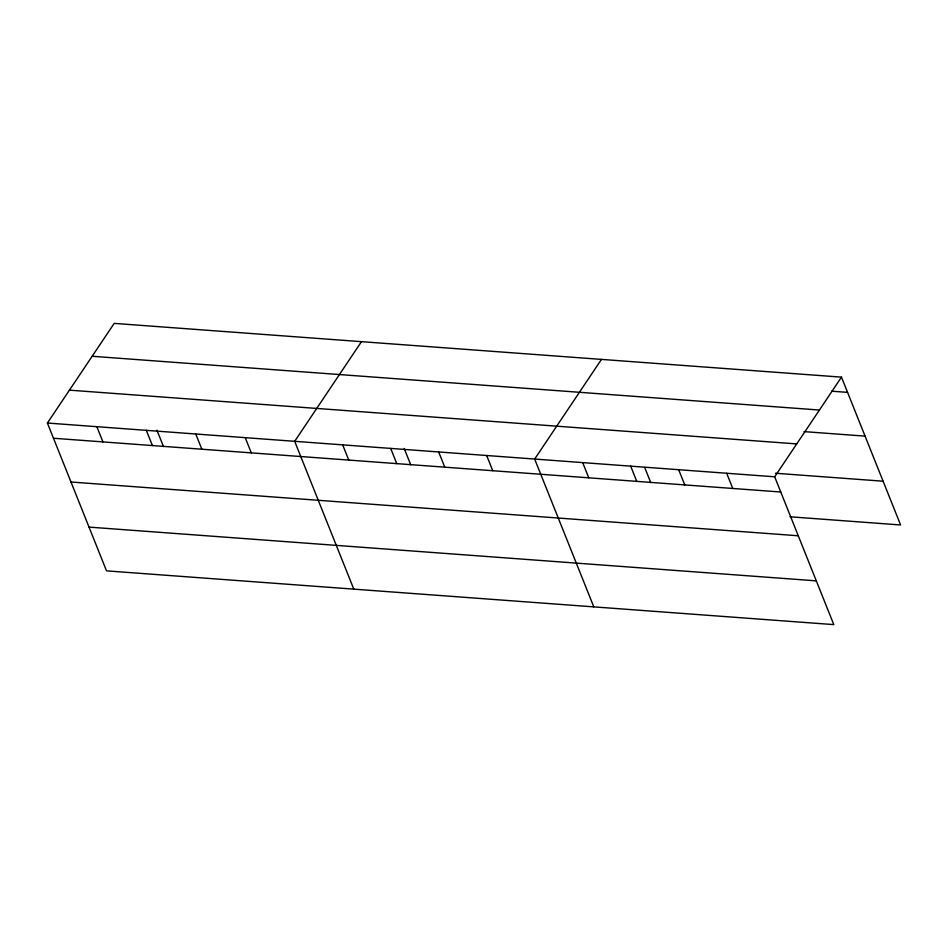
<?xml version="1.0" encoding="UTF-8"?>
<svg xmlns="http://www.w3.org/2000/svg" width="948" height="948" viewBox="0 0 948 948"><rect width="100%" height="100%" fill="white"/><g stroke="black" fill="none" stroke-linecap="round" stroke-linejoin="round"><path stroke-width="1.42" d="M841.48 377.138L774.682 476.797L833.802 624.614L106.52 570.862L47.4 423.033L114.198 323.387L841.48 377.138L900.6 524.967L790.051 516.79M361.472 341.659L294.674 441.318L353.794 589.135M601.47 359.399L534.672 459.057L593.804 606.874M831.562 391.18L847.559 392.365M92.157 356.27L819.428 410.034M803.975 431.613L865.062 436.127M69.441 390.149L796.723 443.913M775.464 473.253L883.098 481.205M47.4 423.033L774.682 476.797M53.491 438.249L780.761 492.012M70.993 482.011L798.263 535.774M89.017 527.1L816.299 580.851M726.678 473.242L732.768 488.469M678.673 469.698L684.764 484.914M644.735 467.565L650.755 482.615M630.681 466.143L636.76 481.371M582.676 462.6L588.767 477.816M486.68 455.502L492.759 470.729M438.675 451.959L444.766 467.174M404.192 448.463L410.757 464.876M390.671 448.404L396.762 463.631M342.678 444.861L348.757 460.076M245.224 437.656L251.303 452.871M195.762 434.006L201.853 449.222M156.918 430.179L163.483 446.591M146.312 430.345L152.403 445.56M96.85 426.695L102.941 441.91"/></g></svg>
